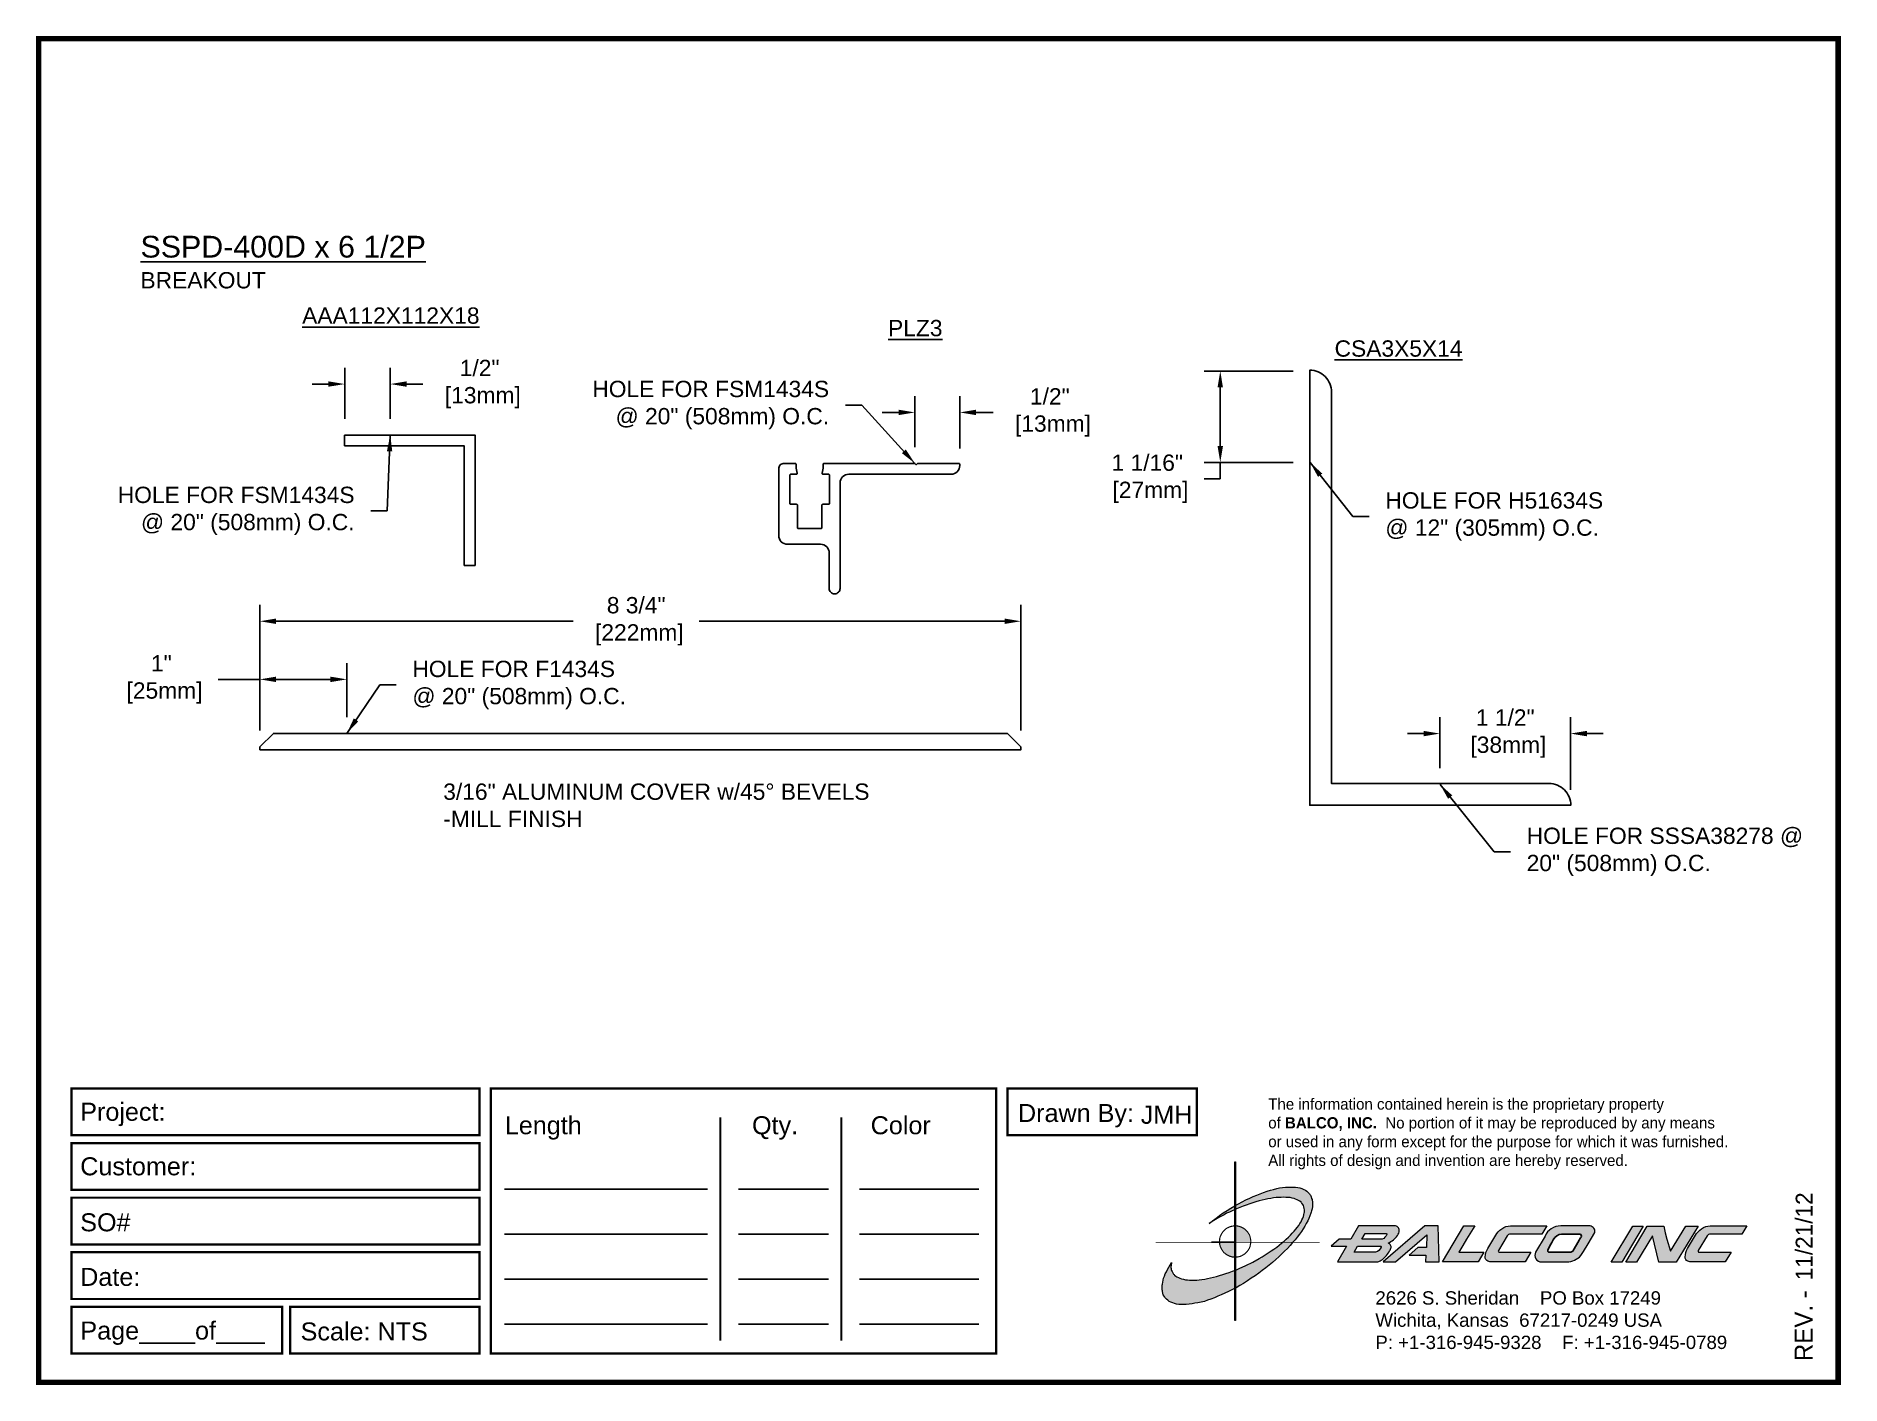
# Paper-space layout 'Breakout' of a CAD drawing. Header units: inches. Extents: x 0 to 10, y 0 to 7.5.
# The model-space entities are those that its viewports show. They can reach past a viewport. Long polylines and large blocks are cut down to what shows.
import ezdxf

# ---------------------------------------------------------------- set-up
doc = ezdxf.new("R2010")
doc.units = ezdxf.units.IN
doc.header["$MEASUREMENT"] = 0
for name, color, linetype in [('Border', 7, 'Continuous'), ('Dimensions', 3, 'Continuous'), ('Metals', 7, 'Continuous'), ('Text', 2, 'Continuous')]:
    doc.layers.add(name, color=color, linetype=linetype)
doc.styles.add('ARIAL', font='arial.ttf')
doc.styles.add('Copyright', font='ERASDEMI.TTF')
doc.dimstyles.new('Arial', dxfattribs={"dimscale": 1.5, "dimtxt": 0.125, "dimasz": 0.125, "dimexe": 0.125, "dimexo": 0.125, "dimgap": 0.125, "dimtad": 0, "dimtih": 1, "dimtoh": 1, "dimdec": 4, "dimzin": 0, "dimdsep": 46, "dimlunit": 4, "dimtxsty": 'ARIAL', "dimcen": 0.125, "dimadec": 0, "dimazin": 0, "dimtfac": 1, "dimtdec": 4, "dimtofl": 0, "dimtmove": 0, "dimatfit": 3, "dimfxl": 0, "dimfrac": 2, "dimtolj": 1, "dimtzin": 0, "dimarcsym": 0})

# ---------------------------------------------------------------- blocks, each defined once
blk = doc.blocks.new('ACADlogo')
h = blk.add_hatch(color=256)
h.paths.add_polyline_path([(-3.346, 1.223), (-3.351, 1.223), (-3.351, 0.979), (-3.346, 0.982)])
h.paths.add_polyline_path([(-3.346, 0.961), (-3.351, 0.959), (-3.351, 0.868), (-3.346, 0.868)])
h.paths.add_polyline_path([(-3.346, 0.777), (-3.351, 0.777), (-3.351, 0.699), (-3.351, 0.695), (-3.35, 0.695), (-3.346, 0.695)])
h.paths.add_polyline_path([(-3.346, 0.864), (-3.346, 0.868), (-3.35, 0.868), (-3.351, 0.868), (-3.351, 0.777), (-3.346, 0.777), (-3.346, 0.778), (-3.348, 0.778)])
h.paths.add_polyline_path([(-3.346, 0.524), (-3.351, 0.521), (-3.351, 0.342), (-3.346, 0.342)])
h.paths.add_polyline_path([(-3.346, 0.695), (-3.351, 0.695), (-3.351, 0.621), (-3.346, 0.623)])
h.paths.add_polyline_path([(-3.346, 0.623), (-3.351, 0.621), (-3.351, 0.521), (-3.346, 0.524)])
h.paths.add_polyline_path([(-3.346, 0.982), (-3.351, 0.979), (-3.351, 0.959), (-3.346, 0.961)])
h = blk.add_hatch(color=175)
h.paths.add_polyline_path([(-3.518, 0.573), (-3.534, 0.571), (-3.548, 0.569), (-3.562, 0.567), (-3.576, 0.567), (-3.589, 0.566), (-3.602, 0.567), (-3.614, 0.568), (-3.625, 0.569), (-3.636, 0.572), (-3.646, 0.574), (-3.656, 0.577), (-3.664, 0.581), (-3.673, 0.585), (-3.679, 0.589), (-3.685, 0.595), (-3.688, 0.598), (-3.691, 0.6), (-3.695, 0.607), (-3.699, 0.614), (-3.703, 0.621), (-3.704, 0.626), (-3.705, 0.631), (-3.706, 0.637), (-3.706, 0.642), (-3.705, 0.648), (-3.705, 0.653), (-3.703, 0.659), (-3.702, 0.665), (-3.71, 0.652), (-3.717, 0.639), (-3.725, 0.626), (-3.731, 0.613), (-3.737, 0.601), (-3.741, 0.589), (-3.746, 0.577), (-3.749, 0.566), (-3.751, 0.555), (-3.753, 0.544), (-3.754, 0.538), (-3.754, 0.533), (-3.755, 0.523), (-3.754, 0.513), (-3.753, 0.508), (-3.752, 0.503), (-3.75, 0.494), (-3.748, 0.486), (-3.743, 0.477), (-3.74, 0.473), (-3.738, 0.469), (-3.734, 0.465), (-3.73, 0.461), (-3.723, 0.455), (-3.715, 0.449), (-3.706, 0.445), (-3.695, 0.44), (-3.685, 0.437), (-3.674, 0.434), (-3.661, 0.432), (-3.648, 0.431), (-3.634, 0.431), (-3.62, 0.431), (-3.604, 0.433), (-3.588, 0.435), (-3.572, 0.438), (-3.556, 0.441), (-3.538, 0.445), (-3.52, 0.449), (-3.503, 0.456), (-3.483, 0.461), (-3.464, 0.469), (-3.445, 0.477), (-3.426, 0.485), (-3.406, 0.494), (-3.385, 0.503), (-3.364, 0.514), (-3.351, 0.521), (-3.351, 0.621), (-3.364, 0.616), (-3.382, 0.609), (-3.4, 0.603), (-3.418, 0.598), (-3.436, 0.592), (-3.453, 0.587), (-3.47, 0.583), (-3.486, 0.579), (-3.503, 0.576)])
h.paths.add_polyline_path([(-3.215, 0.687), (-3.251, 0.667), (-3.289, 0.649), (-3.327, 0.631), (-3.345, 0.623), (-3.346, 0.623), (-3.346, 0.524), (-3.343, 0.525), (-3.323, 0.537), (-3.302, 0.549), (-3.28, 0.563), (-3.259, 0.577), (-3.238, 0.59), (-3.218, 0.605), (-3.198, 0.62), (-3.179, 0.635), (-3.16, 0.65), (-3.141, 0.665), (-3.123, 0.681), (-3.106, 0.696), (-3.089, 0.712), (-3.074, 0.727), (-3.058, 0.743), (-3.043, 0.759), (-3.03, 0.775), (-3.028, 0.777), (-3.085, 0.777), (-3.091, 0.772), (-3.105, 0.761), (-3.118, 0.75), (-3.134, 0.739), (-3.149, 0.729), (-3.165, 0.718), (-3.182, 0.707), (-3.198, 0.697)])
h.paths.add_polyline_path([(-2.921, 1.009), (-2.922, 1.015), (-2.924, 1.02), (-2.926, 1.029), (-2.931, 1.038), (-2.934, 1.043), (-2.936, 1.047), (-2.94, 1.05), (-2.943, 1.054), (-2.951, 1.06), (-2.959, 1.066), (-2.968, 1.071), (-2.978, 1.075), (-2.989, 1.079), (-3, 1.081), (-3.013, 1.083), (-3.026, 1.084), (-3.04, 1.084), (-3.054, 1.084), (-3.07, 1.083), (-3.085, 1.081), (-3.102, 1.079), (-3.118, 1.075), (-3.136, 1.07), (-3.153, 1.066), (-3.171, 1.06), (-3.191, 1.054), (-3.21, 1.047), (-3.229, 1.039), (-3.248, 1.031), (-3.268, 1.022), (-3.289, 1.012), (-3.31, 1.002), (-3.33, 0.991), (-3.346, 0.982), (-3.346, 0.961), (-3.342, 0.962), (-3.323, 0.971), (-3.305, 0.978), (-3.287, 0.984), (-3.268, 0.991), (-3.251, 0.996), (-3.234, 1.002), (-3.216, 1.007), (-3.199, 1.011), (-3.182, 1.015), (-3.167, 1.018), (-3.15, 1.021), (-3.136, 1.023), (-3.121, 1.025), (-3.107, 1.026), (-3.093, 1.026), (-3.079, 1.027), (-3.067, 1.026), (-3.054, 1.026), (-3.043, 1.025), (-3.032, 1.022), (-3.022, 1.02), (-3.013, 1.016), (-3.004, 1.013), (-2.997, 1.009), (-2.989, 1.005), (-2.983, 0.999), (-2.98, 0.996), (-2.978, 0.994), (-2.973, 0.987), (-2.969, 0.981), (-2.967, 0.973), (-2.965, 0.965), (-2.964, 0.957), (-2.964, 0.949), (-2.964, 0.944), (-2.965, 0.94), (-2.967, 0.93), (-2.969, 0.921), (-2.973, 0.911), (-2.978, 0.901), (-2.983, 0.891), (-2.989, 0.881), (-2.996, 0.871), (-3.004, 0.86), (-3.012, 0.849), (-3.021, 0.838), (-3.032, 0.827), (-3.042, 0.816), (-3.053, 0.805), (-3.065, 0.794), (-3.077, 0.783), (-3.085, 0.777), (-3.028, 0.777), (-3.016, 0.791), (-3.004, 0.806), (-2.992, 0.822), (-2.981, 0.837), (-2.971, 0.852), (-2.962, 0.866), (-2.954, 0.882), (-2.946, 0.896), (-2.939, 0.91), (-2.934, 0.924), (-2.929, 0.938), (-2.926, 0.944), (-2.925, 0.951), (-2.922, 0.963), (-2.92, 0.975), (-2.92, 0.982), (-2.919, 0.987), (-2.92, 0.999), (-2.92, 1.005)])
h.paths.add_polyline_path([(-3.372, 0.966), (-3.393, 0.953), (-3.415, 0.94), (-3.435, 0.925), (-3.455, 0.911), (-3.475, 0.897), (-3.494, 0.882), (-3.468, 0.898), (-3.439, 0.915), (-3.41, 0.93), (-3.396, 0.938), (-3.38, 0.945), (-3.351, 0.959), (-3.351, 0.979)])
h = blk.add_hatch(color=256)
h.paths.add_polyline_path([(-3.268, 0.814), (-3.27, 0.819), (-3.273, 0.824), (-3.276, 0.828), (-3.279, 0.833), (-3.282, 0.837), (-3.286, 0.841), (-3.29, 0.845), (-3.294, 0.849), (-3.298, 0.852), (-3.303, 0.855), (-3.308, 0.858), (-3.313, 0.86), (-3.318, 0.863), (-3.323, 0.864), (-3.328, 0.866), (-3.334, 0.867), (-3.339, 0.868), (-3.345, 0.868), (-3.346, 0.868), (-3.346, 0.777), (-3.335, 0.777), (-3.262, 0.777), (-3.262, 0.781), (-3.262, 0.787), (-3.263, 0.792), (-3.264, 0.798), (-3.265, 0.803), (-3.266, 0.808)])
h.paths.add_polyline_path([(-3.351, 0.777), (-3.436, 0.777), (-3.435, 0.773), (-3.435, 0.768), (-3.434, 0.762), (-3.432, 0.757), (-3.431, 0.752), (-3.428, 0.747), (-3.426, 0.742), (-3.423, 0.737), (-3.42, 0.732), (-3.417, 0.728), (-3.414, 0.723), (-3.41, 0.719), (-3.406, 0.716), (-3.401, 0.712), (-3.397, 0.709), (-3.392, 0.706), (-3.387, 0.704), (-3.382, 0.701), (-3.377, 0.699), (-3.372, 0.698), (-3.367, 0.696), (-3.361, 0.695), (-3.356, 0.695), (-3.351, 0.695)])
h.paths.add_polyline_path([(-3.346, 0.868), (-3.35, 0.868), (-3.351, 0.868), (-3.351, 0.777), (-3.346, 0.777)])
h = blk.add_hatch(color=256)
h.paths.add_polyline_path([(-2.438, 0.844, 0.412988), (-2.461, 0.869), (-2.663, 0.869), (-2.707, 0.794), (-2.771, 0.794), (-2.815, 0.755), (-2.73, 0.755), (-2.781, 0.668), (-2.563, 0.668, 0.107996), (-2.538, 0.677, 0.108939), (-2.494, 0.724, 0.080345), (-2.483, 0.745, 0.419497), (-2.499, 0.773, 0.149928), (-2.447, 0.815, 0.134283)])
h.paths.add_polyline_path([(-2.507, 0.821, -0.209012), (-2.532, 0.794), (-2.538, 0.794), (-2.646, 0.794), (-2.627, 0.825), (-2.51, 0.825, -0.56619)], flags=16)
h.paths.add_polyline_path([(-2.538, 0.75, -0.241309), (-2.569, 0.722), (-2.688, 0.722), (-2.669, 0.755), (-2.541, 0.755, -0.56619)], flags=16)
for points in [[(-2.285, 0.819), (-2.287, 0.748), (-2.335, 0.748), (-2.383, 0.705), (-2.29, 0.705), (-2.292, 0.668), (-2.215, 0.668), (-2.221, 0.869), (-2.295, 0.869), (-2.527, 0.668), (-2.458, 0.668)], [(-2.018, 0.869), (-2.079, 0.869), (-2.198, 0.668), (-2, 0.668), (-1.968, 0.722), (-2.107, 0.722), (-2.085, 0.759), (-2.064, 0.794)], [(-1.617, 0.869), (-1.807, 0.869, 0.270182), (-1.896, 0.825), (-1.946, 0.742, 0.109019), (-1.961, 0.695, 0.340665), (-1.945, 0.672, 0.129907), (-1.923, 0.668), (-1.738, 0.668), (-1.706, 0.722), (-1.878, 0.722), (-1.882, 0.722, -0.601242), (-1.887, 0.731), (-1.838, 0.813, -0.253048), (-1.821, 0.823), (-1.645, 0.823)], [(-1.083, 0.867), (-1.14, 0.867), (-1.261, 0.667), (-1.26, 0.667), (-1.202, 0.667)], [(-0.96, 0.83), (-0.969, 0.867), (-1.061, 0.867), (-1.179, 0.667), (-1.12, 0.667), (-1.031, 0.812), (-0.995, 0.667), (-0.9, 0.667), (-0.778, 0.867), (-0.846, 0.867), (-0.931, 0.727), (-0.951, 0.795)], [(-0.507, 0.869), (-0.697, 0.869, 0.270182), (-0.786, 0.825), (-0.836, 0.742, 0.109019), (-0.85, 0.695, 0.340665), (-0.835, 0.672, 0.129907), (-0.812, 0.668), (-0.628, 0.668), (-0.595, 0.722), (-0.768, 0.722), (-0.772, 0.722, -0.601242), (-0.777, 0.731), (-0.728, 0.813, -0.253048), (-0.71, 0.823), (-0.534, 0.823)], [(-3.346, 0.623), (-3.351, 0.621), (-3.351, 0.521), (-3.346, 0.524)]]:
    blk.add_hatch(color=256).paths.add_polyline_path(points)
h = blk.add_hatch(color=256)
h.paths.add_polyline_path([(-1.377, 0.868), (-1.383, 0.868), (-1.383, 0.868), (-1.44, 0.868), (-1.492, 0.868), (-1.541, 0.868, 0.297712), (-1.628, 0.811), (-1.68, 0.723, 0.585116), (-1.646, 0.668), (-1.506, 0.668, 0.210586), (-1.429, 0.703), (-1.415, 0.726), (-1.389, 0.769), (-1.352, 0.831, 0.4352)])
h.paths.add_polyline_path([(-1.437, 0.823, -0.603783), (-1.428, 0.805), (-1.431, 0.801), (-1.434, 0.796), (-1.438, 0.789), (-1.474, 0.728, -0.229001), (-1.489, 0.722), (-1.494, 0.722), (-1.501, 0.722), (-1.597, 0.722), (-1.604, 0.722, -0.492401), (-1.613, 0.734), (-1.601, 0.757), (-1.591, 0.775), (-1.582, 0.791, -0.238368), (-1.535, 0.823)], flags=16)
for q in [(-3.48, 0.777), (-3.351, 0.642)]:
    blk.add_line((-3.351, 0.777), q)
at = {"color": 7, "lineweight": 0}
for points in [[(-3.351, 1.223), (-3.346, 1.223), (-3.346, 0.342), (-3.351, 0.342), (-3.351, 1.223)], [(-2.292, 0.668), (-2.215, 0.668), (-2.221, 0.869), (-2.295, 0.869), (-2.527, 0.668), (-2.458, 0.668), (-2.285, 0.819), (-2.287, 0.748), (-2.286, 0.748), (-2.335, 0.748), (-2.383, 0.705), (-2.29, 0.705), (-2.292, 0.668), (-2.292, 0.668)], [(-2.198, 0.668), (-2.079, 0.869), (-2.018, 0.869), (-2.064, 0.794), (-2.085, 0.759), (-2.107, 0.722), (-1.968, 0.722), (-2, 0.668), (-2.198, 0.668), (-2.198, 0.668)], [(-1.383, 0.868), (-1.383, 0.868)], [(-1.261, 0.667), (-1.14, 0.867), (-1.083, 0.867), (-1.202, 0.667), (-1.26, 0.667), (-1.261, 0.667), (-1.261, 0.667)], [(-0.9, 0.667), (-0.995, 0.667), (-1.031, 0.812), (-1.12, 0.667), (-1.179, 0.667), (-1.061, 0.867), (-0.969, 0.867), (-0.96, 0.83), (-0.951, 0.795), (-0.931, 0.727), (-0.846, 0.867), (-0.778, 0.867), (-0.9, 0.667), (-0.9, 0.667)]]:
    blk.add_lwpolyline(points, dxfattribs=at)
at = {"color": 175, "lineweight": 0}
blk.add_lwpolyline([(-2.926, 1.029), (-2.924, 1.02), (-2.922, 1.015), (-2.921, 1.009), (-2.92, 1.005), (-2.92, 0.999), (-2.919, 0.987), (-2.92, 0.982), (-2.92, 0.975), (-2.922, 0.963), (-2.925, 0.951), (-2.926, 0.944), (-2.929, 0.938), (-2.934, 0.924), (-2.939, 0.91), (-2.946, 0.896), (-2.954, 0.882), (-2.962, 0.866), (-2.971, 0.852), (-2.981, 0.837), (-2.992, 0.822), (-3.004, 0.806), (-3.016, 0.791), (-3.03, 0.775), (-3.043, 0.759), (-3.058, 0.743), (-3.074, 0.727), (-3.089, 0.712), (-3.106, 0.696), (-3.123, 0.681), (-3.141, 0.665), (-3.16, 0.65), (-3.179, 0.635), (-3.198, 0.62), (-3.218, 0.605), (-3.238, 0.59), (-3.259, 0.577), (-3.28, 0.563), (-3.302, 0.549), (-3.323, 0.537), (-3.343, 0.525), (-3.364, 0.514), (-3.385, 0.503), (-3.406, 0.494), (-3.426, 0.485), (-3.445, 0.477), (-3.464, 0.469), (-3.483, 0.461), (-3.503, 0.456), (-3.52, 0.449), (-3.538, 0.445), (-3.556, 0.441), (-3.572, 0.438), (-3.588, 0.435), (-3.604, 0.433), (-3.62, 0.431), (-3.634, 0.431), (-3.648, 0.431), (-3.661, 0.432), (-3.674, 0.434), (-3.685, 0.437), (-3.695, 0.44), (-3.706, 0.445), (-3.715, 0.449), (-3.723, 0.455), (-3.73, 0.461), (-3.734, 0.465), (-3.738, 0.469), (-3.74, 0.473), (-3.743, 0.477), (-3.748, 0.486), (-3.75, 0.494), (-3.752, 0.503), (-3.753, 0.508), (-3.754, 0.513), (-3.755, 0.523), (-3.754, 0.533), (-3.754, 0.538), (-3.753, 0.544), (-3.751, 0.555), (-3.749, 0.566), (-3.746, 0.577), (-3.741, 0.589), (-3.737, 0.601), (-3.731, 0.613), (-3.725, 0.626), (-3.717, 0.639), (-3.71, 0.652), (-3.702, 0.665), (-3.703, 0.659), (-3.705, 0.653), (-3.705, 0.648), (-3.706, 0.642), (-3.706, 0.637), (-3.705, 0.631), (-3.704, 0.626), (-3.703, 0.621), (-3.699, 0.614), (-3.695, 0.607), (-3.691, 0.6), (-3.688, 0.598), (-3.685, 0.595), (-3.679, 0.589), (-3.673, 0.585), (-3.664, 0.581), (-3.656, 0.577), (-3.646, 0.574), (-3.636, 0.572), (-3.625, 0.569), (-3.614, 0.568), (-3.602, 0.567), (-3.589, 0.566), (-3.576, 0.567), (-3.562, 0.567), (-3.548, 0.569), (-3.534, 0.571), (-3.518, 0.573), (-3.503, 0.576), (-3.486, 0.579), (-3.47, 0.583), (-3.453, 0.587), (-3.436, 0.592), (-3.418, 0.598), (-3.4, 0.603), (-3.382, 0.609), (-3.364, 0.616), (-3.345, 0.623), (-3.327, 0.631), (-3.289, 0.649), (-3.251, 0.667), (-3.215, 0.687), (-3.198, 0.697), (-3.182, 0.707), (-3.165, 0.718), (-3.149, 0.729), (-3.134, 0.739), (-3.118, 0.75), (-3.105, 0.761), (-3.091, 0.772), (-3.077, 0.783), (-3.065, 0.794), (-3.053, 0.805), (-3.042, 0.816), (-3.032, 0.827), (-3.021, 0.838), (-3.012, 0.849), (-3.004, 0.86), (-2.996, 0.871), (-2.989, 0.881), (-2.983, 0.891), (-2.978, 0.901), (-2.973, 0.911), (-2.969, 0.921), (-2.967, 0.93), (-2.965, 0.94), (-2.964, 0.944), (-2.964, 0.949), (-2.964, 0.957), (-2.965, 0.965), (-2.967, 0.973), (-2.969, 0.981), (-2.973, 0.987), (-2.978, 0.994), (-2.98, 0.996), (-2.983, 0.999), (-2.989, 1.005), (-2.997, 1.009), (-3.004, 1.013), (-3.013, 1.016), (-3.022, 1.02), (-3.032, 1.022), (-3.043, 1.025), (-3.054, 1.026), (-3.067, 1.026), (-3.079, 1.027), (-3.093, 1.026), (-3.107, 1.026), (-3.121, 1.025), (-3.136, 1.023), (-3.15, 1.021), (-3.167, 1.018), (-3.182, 1.015), (-3.199, 1.011), (-3.216, 1.007), (-3.234, 1.002), (-3.251, 0.996), (-3.268, 0.991), (-3.287, 0.984), (-3.305, 0.978), (-3.323, 0.971), (-3.342, 0.962), (-3.38, 0.945), (-3.396, 0.938), (-3.41, 0.93), (-3.439, 0.915), (-3.468, 0.898), (-3.494, 0.882), (-3.475, 0.897), (-3.455, 0.911), (-3.435, 0.925), (-3.415, 0.94), (-3.393, 0.953), (-3.372, 0.966), (-3.351, 0.979), (-3.33, 0.991), (-3.31, 1.002), (-3.289, 1.012), (-3.268, 1.022), (-3.248, 1.031), (-3.229, 1.039), (-3.21, 1.047), (-3.191, 1.054), (-3.171, 1.06), (-3.153, 1.066), (-3.136, 1.07), (-3.118, 1.075), (-3.102, 1.079), (-3.085, 1.081), (-3.07, 1.083), (-3.054, 1.084), (-3.04, 1.084), (-3.026, 1.084), (-3.013, 1.083), (-3, 1.081), (-2.989, 1.079), (-2.978, 1.075), (-2.968, 1.071), (-2.959, 1.066), (-2.951, 1.06), (-2.943, 1.054), (-2.94, 1.05), (-2.936, 1.047), (-2.934, 1.043), (-2.931, 1.038), (-2.926, 1.029), (-2.926, 1.029)], dxfattribs=at)
at = {"color": 7, "lineweight": 0, "const_width": 0.0064}
blk.add_lwpolyline([(-3.262, 0.781), (-3.262, 0.787), (-3.263, 0.792), (-3.264, 0.798), (-3.265, 0.803), (-3.266, 0.808), (-3.268, 0.814), (-3.27, 0.819), (-3.273, 0.824), (-3.276, 0.828), (-3.279, 0.833), (-3.282, 0.837), (-3.286, 0.841), (-3.29, 0.845), (-3.294, 0.849), (-3.298, 0.852), (-3.303, 0.855), (-3.308, 0.858), (-3.313, 0.86), (-3.318, 0.863), (-3.323, 0.864), (-3.328, 0.866), (-3.334, 0.867), (-3.339, 0.868), (-3.345, 0.868), (-3.35, 0.868), (-3.356, 0.868), (-3.361, 0.867), (-3.367, 0.866), (-3.372, 0.865), (-3.377, 0.863), (-3.382, 0.862), (-3.387, 0.859), (-3.392, 0.857), (-3.397, 0.854), (-3.401, 0.851), (-3.406, 0.847), (-3.41, 0.843), (-3.414, 0.839), (-3.417, 0.835), (-3.42, 0.831), (-3.423, 0.826), (-3.426, 0.821), (-3.428, 0.816), (-3.431, 0.811), (-3.432, 0.806), (-3.434, 0.801), (-3.435, 0.795), (-3.435, 0.79), (-3.436, 0.784), (-3.436, 0.779), (-3.435, 0.773), (-3.435, 0.768), (-3.434, 0.762), (-3.432, 0.757), (-3.431, 0.752), (-3.428, 0.747), (-3.426, 0.742), (-3.423, 0.737), (-3.42, 0.732), (-3.417, 0.728), (-3.414, 0.723), (-3.41, 0.719), (-3.406, 0.716), (-3.401, 0.712), (-3.397, 0.709), (-3.392, 0.706), (-3.387, 0.704), (-3.382, 0.701), (-3.377, 0.699), (-3.372, 0.698), (-3.367, 0.696), (-3.361, 0.695), (-3.356, 0.695), (-3.35, 0.695), (-3.345, 0.695), (-3.339, 0.695), (-3.334, 0.696), (-3.328, 0.697), (-3.323, 0.698), (-3.318, 0.7), (-3.313, 0.702), (-3.308, 0.705), (-3.303, 0.708), (-3.298, 0.711), (-3.294, 0.714), (-3.29, 0.718), (-3.286, 0.721), (-3.282, 0.726), (-3.279, 0.73), (-3.276, 0.734), (-3.273, 0.739), (-3.27, 0.744), (-3.268, 0.749), (-3.266, 0.754), (-3.265, 0.76), (-3.264, 0.765), (-3.263, 0.77), (-3.262, 0.776), (-3.262, 0.781)], dxfattribs=at)
at = {"color": 7, "lineweight": 0}
for points in [[(-2.447, 0.815, 0.130368), (-2.438, 0.843, 0.448367), (-2.463, 0.869), (-2.663, 0.869), (-2.707, 0.794), (-2.771, 0.794), (-2.815, 0.755), (-2.73, 0.755), (-2.781, 0.668), (-2.563, 0.668, 0.107996), (-2.538, 0.677, 0.108939), (-2.494, 0.724, 0.077395), (-2.484, 0.744, 0.430878), (-2.499, 0.773, 0.149928)], [(-2.507, 0.821, -0.209012), (-2.532, 0.794), (-2.538, 0.794), (-2.646, 0.794), (-2.627, 0.825), (-2.512, 0.825), (-2.509, 0.825, -0.531288)], [(-1.838, 0.813), (-1.887, 0.731, 0.587385), (-1.882, 0.722), (-1.878, 0.722), (-1.706, 0.722), (-1.738, 0.668), (-1.923, 0.668, -0.129907), (-1.945, 0.672, -0.349839), (-1.961, 0.696, -0.107341), (-1.946, 0.742), (-1.896, 0.825, -0.270182), (-1.807, 0.869), (-1.617, 0.869), (-1.645, 0.823), (-1.821, 0.823, 0.252436)], [(-1.68, 0.723, 0.585116), (-1.646, 0.668), (-1.506, 0.668, 0.210586), (-1.429, 0.703), (-1.415, 0.726), (-1.389, 0.769), (-1.352, 0.831, 0.4352), (-1.377, 0.868), (-1.383, 0.868), (-1.383, 0.868), (-1.44, 0.868), (-1.492, 0.868), (-1.541, 0.868, 0.297712), (-1.628, 0.811)], [(-0.728, 0.813), (-0.777, 0.731, 0.587385), (-0.772, 0.722), (-0.768, 0.722), (-0.595, 0.722), (-0.628, 0.668), (-0.812, 0.668, -0.129907), (-0.835, 0.672, -0.349839), (-0.85, 0.696, -0.107341), (-0.836, 0.742), (-0.786, 0.825, -0.270182), (-0.697, 0.869), (-0.507, 0.869), (-0.534, 0.823), (-0.71, 0.823, 0.252436)], [(-2.569, 0.722), (-2.688, 0.722), (-2.669, 0.755), (-2.543, 0.755), (-2.54, 0.755, -0.531288), (-2.538, 0.75, -0.241309)]]:
    blk.add_lwpolyline(points, format="xyb", close=True, dxfattribs=at)
blk.add_lwpolyline([(-1.437, 0.823), (-1.535, 0.823, 0.238368), (-1.582, 0.791), (-1.591, 0.775), (-1.601, 0.757), (-1.613, 0.734, 0.490298), (-1.604, 0.722), (-1.597, 0.722), (-1.501, 0.722), (-1.494, 0.722), (-1.489, 0.722, 0.229001), (-1.474, 0.728), (-1.438, 0.789), (-1.434, 0.796), (-1.431, 0.801), (-1.428, 0.805, 0.603783)], format="xyb", close=True)
blk.add_lwpolyline([(-2.879, 0.777, 0.00455, 0.00455, 0), (-3.791, 0.777, 0.00183, 0.00183, 0), (-3.791, 0.777, 0.00183, 0.00183, 0)], format="xyseb", dxfattribs=at)
blk = doc.blocks.new('Quantity Data')
at = {"layer": 'Border', "color": 253}
for p, q in [((2.755, 1.254), (3.881, 1.254)), ((4.054, 1.254), (4.553, 1.254)), ((4.725, 1.254), (5.389, 1.254)), ((2.755, 1.004), (3.881, 1.004)), ((4.054, 1.004), (4.553, 1.004)), ((4.725, 1.004), (5.389, 1.004)), ((2.755, 0.754), (3.881, 0.754)), ((4.054, 0.754), (4.553, 0.754)), ((4.725, 0.754), (5.389, 0.754)), ((2.755, 0.504), (3.881, 0.504)), ((4.054, 0.504), (4.553, 0.504)), ((4.725, 0.504), (5.389, 0.504))]:
    blk.add_line(p, q, dxfattribs=at)
at = {"layer": 'Border', "const_width": 0.0125}
blk.add_lwpolyline([(5.485, 0.341), (2.678, 0.341), (2.678, 1.813), (5.485, 1.813)], close=True, dxfattribs=at)
for points in [[(3.953, 1.653), (3.953, 0.412)], [(4.625, 1.653), (4.625, 0.412)]]:
    blk.add_lwpolyline(points, dxfattribs=at)
at = {"layer": 'Border', "style": 'ARIAL'}
for s, p in [('Length', (2.756, 1.559)), ('Qty.', (4.129, 1.559)), ('Color', (4.788, 1.559))]:
    blk.add_text(s, height=0.1, dxfattribs=at).set_placement(p)
blk = doc.blocks.new('Drawn By')
at = {"layer": 'Border', "const_width": 0.0125}
blk.add_lwpolyline([(5.38, 1.813), (6.432, 1.813), (6.432, 1.554), (5.38, 1.554)], close=True, dxfattribs=at)
at = {"layer": 'Border', "style": 'ARIAL'}
blk.add_text('Drawn By: ', height=0.1, dxfattribs=at).set_placement((5.438, 1.627))
blk.add_attdef('XXX', (6.12, 1.617), '', height=0.1, dxfattribs=at)
blk = doc.blocks.new('Project Info')
at = {"layer": 'Border', "const_width": 0.0125}
for points in [[(0.182, 1.813), (2.448, 1.813), (2.448, 1.554), (0.182, 1.554)], [(0.182, 1.51), (2.448, 1.51), (2.448, 1.251), (0.182, 1.251)], [(0.182, 1.207), (2.448, 1.207), (2.448, 0.947), (0.182, 0.947)], [(0.182, 0.904), (2.448, 0.904), (2.448, 0.644), (0.182, 0.644)], [(0.182, 0.6), (1.352, 0.6), (1.352, 0.341), (0.182, 0.341)], [(1.396, 0.6), (2.448, 0.6), (2.448, 0.341), (1.396, 0.341)]]:
    blk.add_lwpolyline(points, close=True, dxfattribs=at)
at = {"layer": 'Border', "style": 'ARIAL'}
for s, p in [('Project:', (0.23, 1.634)), ('Customer:', (0.23, 1.331)), ('SO#', (0.23, 1.02)), ('Date:', (0.23, 0.717)), ('Page%%u        %%uof%%u       ', (0.231, 0.419)), ('Scale: NTS', (1.454, 0.414))]:
    blk.add_text(s, height=0.1, dxfattribs=at).set_placement(p)
blk = doc.blocks.new('REV')
at = {"style": 'Copyright'}
blk.add_text('REV. -', height=0.1, rotation=90, dxfattribs=at).set_placement((-0.142, 0.117))
at = {"style": 'Copyright', "flags": 4}
blk.add_attdef('REVISIONDATE', (-0.142, 0.566), '', height=0.0938, rotation=90, dxfattribs=at)
blk = doc.blocks.new('AAA112X112X18')
for p, q in [((0, 0), (0, -0.125)), ((-1.5, -1.5), (-1.375, -1.5))]:
    blk.add_line(p, q)
for points in [[(0, 0), (-1.5, 0), (-1.5, -1.5)], [(-1.375, -1.5), (-1.375, -0.125), (0, -0.125)]]:
    blk.add_lwpolyline(points)
blk = doc.blocks.new('*D25')
at = {"layer": 'Defpoints', "color": 0}
for p in [(27.984, 0.777), (27.46, 0.191), (27.984, 0.191)]:
    blk.add_point(p, dxfattribs=at)
at = {"layer": 'Dimensions', "color": 0, "lineweight": -2}
for p, q in [((27.46, 0.379), (27.46, 0.965)), ((27.984, 0.379), (27.984, 0.965)), ((27.272, 0.777), (27.085, 0.777)), ((28.171, 0.777), (28.359, 0.777))]:
    blk.add_line(p, q, dxfattribs=at)
at = {"layer": 'Dimensions', "color": 0}
for points in [[(27.272, 0.808), (27.272, 0.746), (27.46, 0.777)], [(28.171, 0.808), (28.171, 0.746), (27.984, 0.777)]]:
    blk.add_solid(points, dxfattribs=at)
at = {"layer": 'Dimensions', "color": 0, "insert": (29.011, 0.777), "char_height": 0.1875, "attachment_point": 5, "style": 'ARIAL'}
blk.add_mtext('\\A1;1/2"\\P [13mm]', dxfattribs=at)
blk = doc.blocks.new('PLZ3')
blk.add_lwpolyline([(1.575, 1.03, -0.414214), (1.585, 1.02), (1.585, 0.76, 0.414214), (1.595, 0.75), (1.855, 0.75, 0.414214), (1.865, 0.76), (1.865, 1.02, -0.414214), (1.875, 1.03), (1.942, 1.03, 0.414214), (1.952, 1.04), (1.952, 1.365, 0.414214), (1.942, 1.375), (1.878, 1.375, -0.482716), (1.868, 1.387), (1.881, 1.444, 0.057088), (1.881, 1.446), (1.881, 1.49, -0.414214), (1.891, 1.5), (2.018, 1.5, -0.414214), (2.08, 1.438), (2.08, 0.67, -0.414214), (1.98, 0.57), (1.6, 0.57, 0.414214), (1.5, 0.47), (1.5, 0.063, -0.414214), (1.438, 0, -0.414214), (1.375, 0.063), (1.375, 1.275, 0.414214), (1.275, 1.375), (0.1, 1.375, -0.414214), (0, 1.475), (0, 1.49, -0.414214), (0.01, 1.5), (0.485, 1.5), (0.5, 1.485), (0.515, 1.5), (1.559, 1.5, -0.414214), (1.569, 1.49), (1.569, 1.446, 0.057088), (1.569, 1.444), (1.582, 1.387, -0.482716), (1.572, 1.375), (1.507, 1.375, 0.414214), (1.497, 1.365), (1.497, 1.04, 0.414214), (1.507, 1.03)], format="xyb", close=True)
blk = doc.blocks.new('*D26')
at = {"layer": 'Defpoints', "color": 0}
for p in [(34.529, 0.451), (34.013, -0.135), (34.529, -0.152)]:
    blk.add_point(p, dxfattribs=at)
at = {"layer": 'Dimensions', "color": 0, "lineweight": -2}
for p, q in [((34.013, 0.053), (34.013, 0.639)), ((34.529, 0.035), (34.529, 0.639)), ((33.825, 0.451), (33.638, 0.451)), ((34.716, 0.451), (34.912, 0.451))]:
    blk.add_line(p, q, dxfattribs=at)
at = {"layer": 'Dimensions', "color": 0}
for points in [[(33.825, 0.482), (33.825, 0.42), (34.013, 0.451)], [(34.716, 0.482), (34.716, 0.42), (34.529, 0.451)]]:
    blk.add_solid(points, dxfattribs=at)
at = {"layer": 'Dimensions', "color": 0, "insert": (35.564, 0.451), "char_height": 0.1875, "attachment_point": 5, "style": 'ARIAL'}
blk.add_mtext('\\A1;1/2"\\P [13mm]', dxfattribs=at)
blk = doc.blocks.new('*D27')
at = {"layer": 'Defpoints', "color": 0}
for p in [(40.048, -3.24), (40.048, -3.824), (41.548, -4.074)]:
    blk.add_point(p, dxfattribs=at)
at = {"layer": 'Dimensions', "color": 0, "lineweight": -2}
for p, q in [((40.048, -3.636), (40.048, -3.053)), ((41.548, -3.886), (41.548, -3.053)), ((39.861, -3.24), (39.673, -3.24)), ((41.736, -3.24), (41.923, -3.24))]:
    blk.add_line(p, q, dxfattribs=at)
at = {"layer": 'Dimensions', "color": 0}
for points in [[(39.861, -3.209), (39.861, -3.271), (40.048, -3.24)], [(41.736, -3.209), (41.736, -3.271), (41.548, -3.24)]]:
    blk.add_solid(points, dxfattribs=at)
at = {"layer": 'Dimensions', "color": 0, "insert": (40.798, -3.24), "char_height": 0.1875, "attachment_point": 5, "style": 'ARIAL'}
blk.add_mtext('\\A1;1 1/2"\\P [38mm]', dxfattribs=at)
blk = doc.blocks.new('*D28')
at = {"layer": 'Defpoints', "color": 0}
for p in [(37.523, 0.926), (38.548, 0.926), (38.548, -0.124)]:
    blk.add_point(p, dxfattribs=at)
at = {"layer": 'Dimensions', "color": 0, "lineweight": -2}
for p, q in [((38.361, 0.926), (37.336, 0.926)), ((37.523, 0.739), (37.523, 0.064)), ((38.361, -0.124), (37.336, -0.124)), ((37.523, -0.124), (37.523, -0.311)), ((37.523, -0.311), (37.336, -0.311))]:
    blk.add_line(p, q, dxfattribs=at)
at = {"layer": 'Dimensions', "color": 0}
for points in [[(37.492, 0.739), (37.554, 0.739), (37.523, 0.926)], [(37.492, 0.064), (37.554, 0.064), (37.523, -0.124)]]:
    blk.add_solid(points, dxfattribs=at)
at = {"layer": 'Dimensions', "color": 0, "insert": (36.684, -0.311), "char_height": 0.1875, "attachment_point": 5, "style": 'ARIAL'}
blk.add_mtext('\\A1;1 1/16"\\P [27mm]', dxfattribs=at)
blk = doc.blocks.new('CSA3X5X14')
at = {"layer": 'Metals'}
blk.add_lwpolyline([(0.25, 4.75, 0.414214), (0, 5), (0, 0), (3, 0, 0.414214), (2.75, 0.25), (0.25, 0.25)], format="xyb", close=True, dxfattribs=at)
blk = doc.blocks.new('*D30')
at = {"layer": 'Defpoints', "color": 0}
for p in [(35.232, -1.949), (26.485, -3.394), (35.232, -3.394)]:
    blk.add_point(p, dxfattribs=at)
at = {"layer": 'Dimensions', "color": 0, "lineweight": -2}
for p, q in [((26.485, -3.206), (26.485, -1.761)), ((35.232, -3.206), (35.232, -1.761)), ((26.672, -1.949), (30.086, -1.949)), ((35.045, -1.949), (31.535, -1.949))]:
    blk.add_line(p, q, dxfattribs=at)
at = {"layer": 'Dimensions', "color": 0}
for points in [[(26.672, -1.918), (26.672, -1.98), (26.485, -1.949)], [(35.045, -1.918), (35.045, -1.98), (35.232, -1.949)]]:
    blk.add_solid(points, dxfattribs=at)
at = {"layer": 'Dimensions', "color": 0, "insert": (30.81, -1.949), "char_height": 0.1875, "attachment_point": 5, "style": 'ARIAL'}
blk.add_mtext('\\A1;8 3/4"\\P [222mm]', dxfattribs=at)
blk = doc.blocks.new('*D31')
at = {"layer": 'Defpoints', "color": 0}
for p in [(27.485, -2.617), (27.485, -3.238), (26.485, -3.394)]:
    blk.add_point(p, dxfattribs=at)
at = {"layer": 'Dimensions', "color": 0, "lineweight": -2}
for p, q in [((26.485, -3.206), (26.485, -2.43)), ((27.485, -3.05), (27.485, -2.43)), ((26.485, -2.617), (26.005, -2.617)), ((27.297, -2.617), (26.672, -2.617))]:
    blk.add_line(p, q, dxfattribs=at)
at = {"layer": 'Dimensions', "color": 0}
for points in [[(26.672, -2.586), (26.672, -2.648), (26.485, -2.617)], [(27.297, -2.586), (27.297, -2.648), (27.485, -2.617)]]:
    blk.add_solid(points, dxfattribs=at)
at = {"layer": 'Dimensions', "color": 0, "insert": (25.353, -2.617), "char_height": 0.1875, "attachment_point": 5, "style": 'ARIAL'}
blk.add_mtext('\\A1;1"\\P [25mm]', dxfattribs=at)

msp = doc.modelspace()

# ---------------------------------------------------------------- linework, layer by layer
msp.add_lwpolyline([(26.48496, -3.42507), (35.23246, -3.42507), (35.23246, -3.39382), (35.07621, -3.23757), (26.64121, -3.23757), (26.48496, -3.39382)], close=True)

# ---------------------------------------------------------------- block references
at = {"xscale": -1}
msp.add_blockref('PLZ3', (34.52866, -1.63466), dxfattribs=at)
at = {"layer": 'Metals'}
msp.add_blockref('CSA3X5X14', (38.55165, -4.06394), dxfattribs=at)
at = {"layer": 'Metals', "xscale": -1}
msp.add_blockref('AAA112X112X18', (27.45955, 0.1912), dxfattribs=at)

# ---------------------------------------------------------------- texts
at = {"layer": 'Text', "style": 'ARIAL'}
for s, insert, char_height, width, attachment_point in [('{\\LSSPD-400D x 6 1/2P\\P\\H0.75x;\\lBREAKOUT}', (25.11286, 2.48055), 0.25, 4.7396332, 1), ('{\\LAAA112X112X18}', (29.00977, 1.56253), 0.1875, 2.2451472, 6), ('{\\LPLZ3}', (34.33067, 1.41908), 0.1875, 0.8234261, 6), ('\\A1;{\\LCSA3X5X14}', (38.83677, 1.1841), 0.1875, 2.4899842, 4), ('HOLE FOR FSM1434S \\P@ 20" (508mm) O.C.', (33.02764, 0.53598), 0.1875, 3.9506446, 6), ('HOLE FOR FSM1434S \\P@ 20" (508mm) O.C.', (27.57348, -0.68111), 0.1875, 3.9506446, 6), ('HOLE FOR H51634S \\P@ 12" (305mm) O.C.', (39.42018, -0.74459), 0.1875, 4.2482114, 4), ('HOLE FOR F1434S\\P@ 20" (508mm) O.C.', (28.23805, -2.68124), 0.1875, 3.9506446, 4), ('3/16" ALUMINUM COVER w/45%%D BEVELS\\P-MILL FINISH', (28.59278, -4.06511), 0.1875, 7.9297767, 4), ('HOLE FOR SSSA38278 @\\P20" (508mm) O.C.', (41.04428, -4.5992), 0.1875, 3.6647516, 4)]:
    msp.add_mtext(s, dxfattribs=dict(at, insert=insert, char_height=char_height, width=width, attachment_point=attachment_point))

# ---------------------------------------------------------------- dimensions: what is measured, and where the dimension line sits
at = {"layer": 'Dimensions'}
for base, p1, p2, picture, middle in [((27.98378, 0.77707), (27.45955, 0.1912), (27.98378, 0.1912), '*D25', (29.01081, 0.77707)), ((34.52866, 0.4512), (34.01279, -0.13466), (34.52866, -0.15216), '*D26', (35.56405, 0.4512)), ((35.23246, -1.94885), (26.48496, -3.39382), (35.23246, -3.39382), '*D30', (30.81049, -1.94885)), ((27.48496, -2.61718), (26.48496, -3.39382), (27.48496, -3.23757), '*D31', (25.35293, -2.61718)), ((40.04839, -3.24014), (41.54839, -4.07392), (40.04839, -3.82392), '*D27', (40.79839, -3.24014))]:
    dim = msp.add_linear_dim(base=base, p1=p1, p2=p2, dimstyle='Arial', override={"dimpost": '\\X'}, dxfattribs=at)
    dim.commit()
    dim.dimension.update_dxf_attribs({"geometry": picture, "text_midpoint": middle, "dimtype": 160})
dim = msp.add_linear_dim(base=(37.52309, 0.92608), p1=(38.54839, -0.12358), p2=(38.54839, 0.92608), angle=90, dimstyle='Arial', override={"dimpost": '\\X'}, dxfattribs=at)
dim.commit()
dim.dimension.update_dxf_attribs({"geometry": '*D28', "text_midpoint": (36.68356, -0.31108), "dimtype": 160})

# ---------------------------------------------------------------- leaders
at = {"layer": 'Text', "annotation_type": 0, "has_hookline": 1}
for points, hookline_direction, text_width in [([(34.01279, -0.13466), (33.40264, 0.53598), (33.21514, 0.53598)], 1, 2.68741), ([(27.98378, 0.1912), (27.94848, -0.68111), (27.76098, -0.68111)], 1, 2.68741), ([(38.55491, -0.12358), (39.04518, -0.74459), (39.23268, -0.74459)], 0, 2.46935), ([(27.48496, -3.23757), (27.86305, -2.68124), (28.05055, -2.68124)], 0, 2.41793), ([(40.04839, -3.82392), (40.66928, -4.5992), (40.85678, -4.5992)], 0, 3.14721)]:
    msp.add_leader(points, dimstyle='Arial', override={"dimgap": 0.125, "dimtad": 0}, dxfattribs=dict(at, hookline_direction=hookline_direction, text_width=text_width))

psp = doc.layouts.new('Breakout')

# ---------------------------------------------------------------- linework, layer by layer
at = {"layer": 'Border', "const_width": 0.03}
psp.add_lwpolyline([(0.015, 7.476), (10.008, 7.476), (10.008, 0.015), (0.015, 0.015)], close=True, dxfattribs=at)

# ---------------------------------------------------------------- block references
for name, p in [('Project Info', (0.015, -0.167)), ('Quantity Data', (-0.153, -0.167))]:
    psp.add_blockref(name, p)
psp.add_blockref('Drawn By', (0.015, -0.167)).add_auto_attribs({'XXX': 'JMH'})
at = {"layer": 'Border'}
psp.add_blockref('ACADlogo', (10.008, 0.015), dxfattribs=at)
at = {"layer": 'Text'}
psp.add_blockref('REV', (10.008, 0.015), dxfattribs=at).add_auto_attribs({'REVISIONDATE': '11/21/12'})

# ---------------------------------------------------------------- texts
at = {"insert": (6.843, 1.591), "char_height": 0.0625, "width": 50.295, "attachment_point": 1, "style": 'Copyright'}
psp.add_mtext('The information contained herein is the proprietary property\\Pof {\\fEras Bold ITC|b0|i0|c0|p34;BALCO, INC.}  No portion of it may be reproduced by any means\\Por used in any form except for the purpose for which it was furnished.\\PAll rights of design and invention are hereby reserved.', dxfattribs=at)
at = {"layer": 'Border', "insert": (7.438, 0.52), "char_height": 0.074, "width": 2.3438, "attachment_point": 1, "style": 'ARIAL'}
psp.add_mtext('2626 S. Sheridan    PO Box 17249\\PWichita, Kansas  67217-0249 USA \\PP: +1-316-945-9328    F: +1-316-945-0789', dxfattribs=at)

# ---------------------------------------------------------------- viewports
at = {"layer": 'Border'}
psp.add_viewport(center=(5.012, 3.745), size=(9.993, 7.46055), view_center_point=(34.28537, -2.97543), view_height=15.4389628, dxfattribs=at)

doc.saveas('drawing.dxf')
